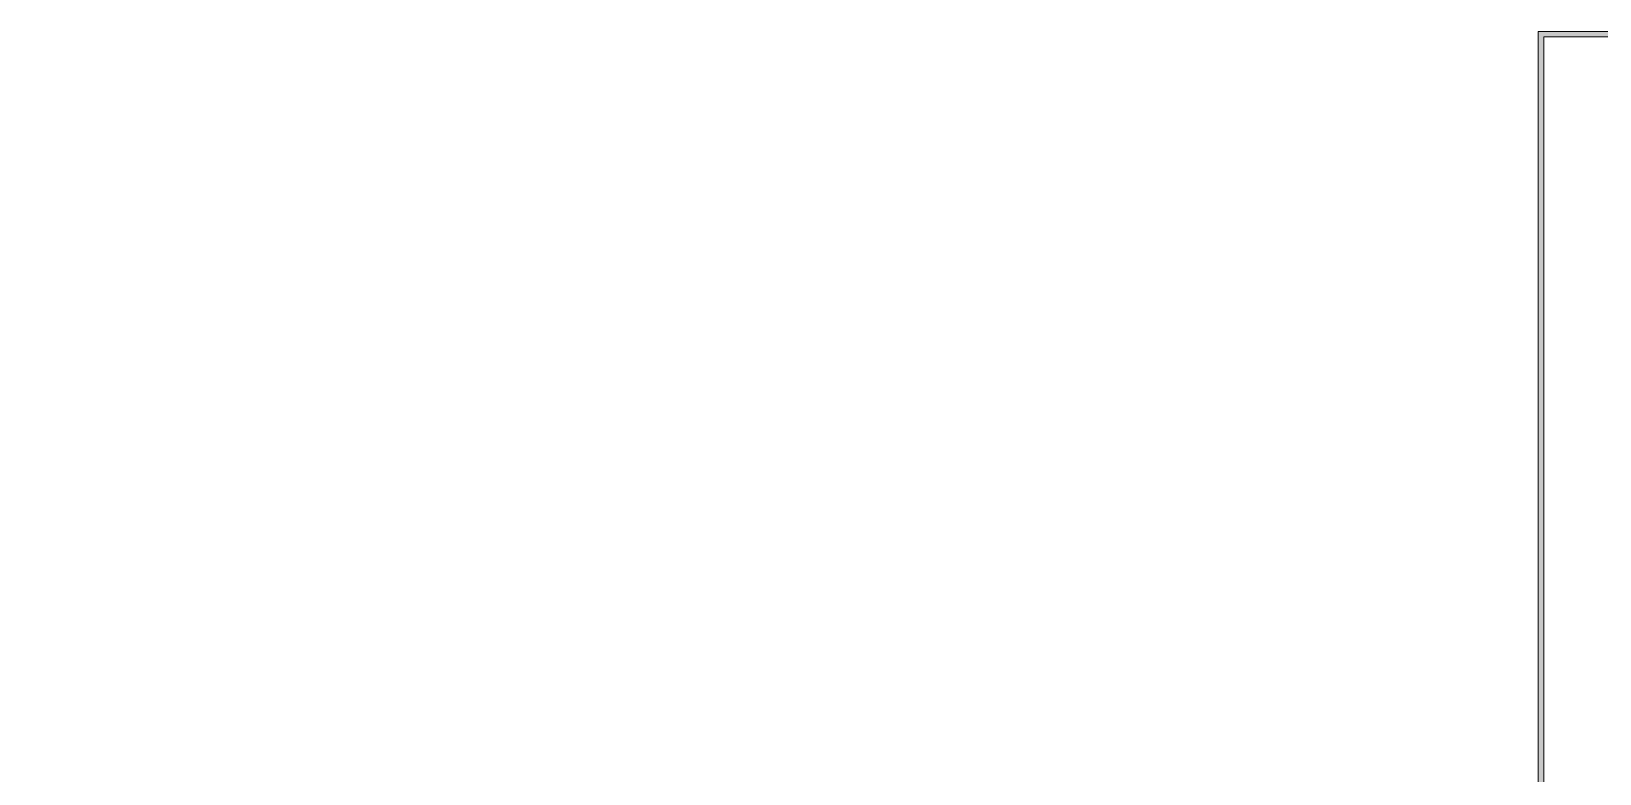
# Model space of a CAD drawing. Header units: centimetres. Extents: x -2733 to 2483, y -2206 to 1504.
# Drawn here: x -2198 to 644, y 160 to 1504 of the extents above; entities that cross this region are included whole.
import ezdxf

# ---------------------------------------------------------------- set-up
doc = ezdxf.new("R2010")
doc.units = ezdxf.units.CM
doc.layers.add('kufiri i objektit', color=7, linetype='Continuous', lineweight=0, true_color=0xb36d4d)
doc.layers.add('PDF_Muret', color=7, linetype='Continuous', lineweight=0, true_color=0x7f7f7f)

msp = doc.modelspace()

# ---------------------------------------------------------------- linework, layer by layer
at = {"layer": 'kufiri i objektit', "lineweight": 5}
msp.add_lwpolyline([(293.9, 39.3), (293.9, 122.7), (-2197.9, 122.7), (-2197.9, -1778), (2482.6, -1778), (2482.6, 1504), (532.4, 1504), (532.4, 39.3)], close=True, dxfattribs=at)
at = {"layer": 'PDF_Muret', "color": 251, "lineweight": 5, "true_color": 0x6a6a6a}
for points in [[(542.4, 1494), (2472.6, 1494)], [(542.4, 39.3), (542.4, 1494)]]:
    msp.add_lwpolyline(points, dxfattribs=at)
at = {"layer": 'PDF_Muret', "color": 7, "true_color": 0xffffff, "transparency": 33554559}
for points in [[(2482.6, 1504), (2472.6, 1494), (532.4, 1504), (542.4, 1494)], [(532.4, 1504), (542.4, 1494), (532.4, 39.3), (542.4, 39.3)]]:
    msp.add_solid(points, dxfattribs=at)

doc.saveas('drawing.dxf')
